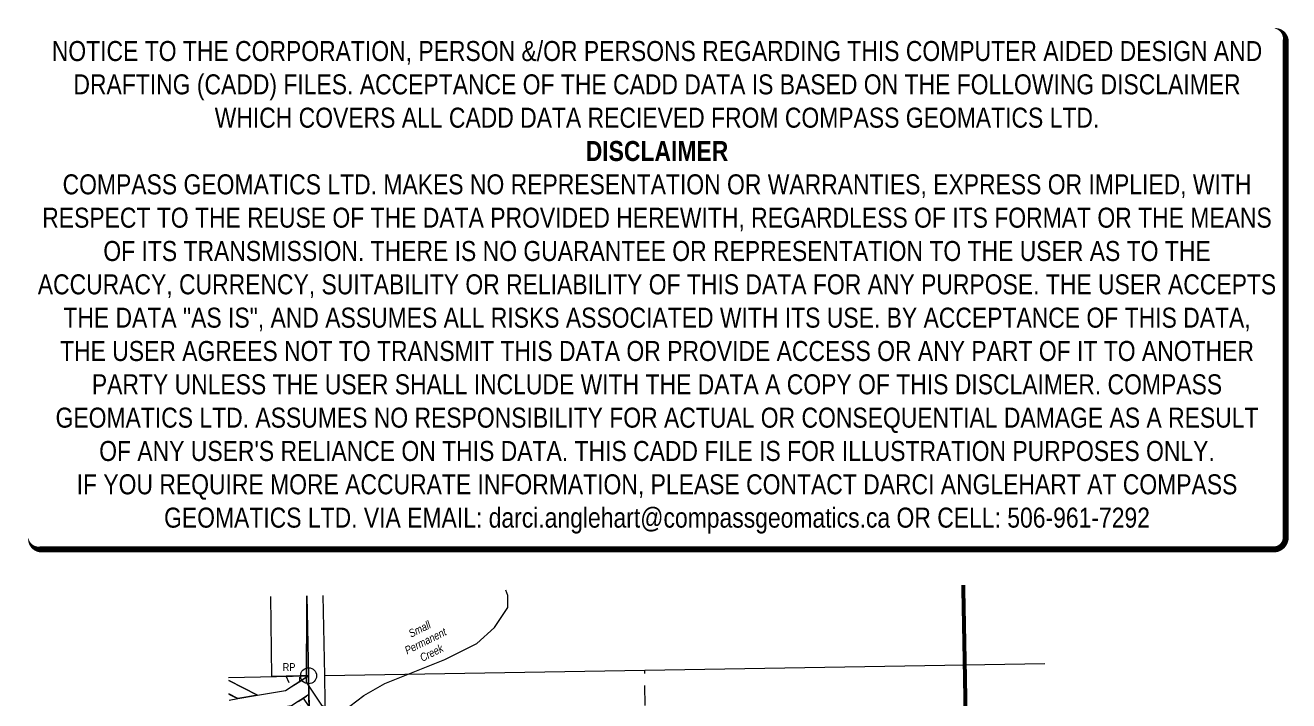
# Model space of a CAD drawing. Extents: x 585648 to 587227, y 5988204 to 5990726.
# Drawn here: x 585648 to 587227, y 5989882 to 5990726 of the extents above; entities that cross this region are included whole.
import ezdxf

# ---------------------------------------------------------------- set-up
doc = ezdxf.new("R2010")
doc.units = 0
doc.header["$LTSCALE"] = 5
for name, pattern in [('CENTERLINEX3', [5, 2.5, -1, 0.5, -1]), ('foc-ACCESSROAD', [3.75, 2.5, -1.25]), ('foc-FLOWLINE', [3.75, 2.5, -1.25]), ('foc-LSD', [8, 5, -3]), ('foc-QUARTERLINE', [33, 25, -3, 2, -3])]:
    doc.linetypes.add(name, pattern=pattern)
doc.layers.get('Defpoints').update_dxf_attribs({"color": 9})
for name, color, linetype in [('35', 37, 'Continuous'), ('AS-POWER', 104, 'foc-POWER'), ('C-AR', 13, 'foc-ACCESSROAD'), ('C-RW', 13, 'Continuous'), ('CG-NOTES', 7, 'Continuous'), ('F-EZE', 190, 'foc-FLOWLINE'), ('L-QSEC', 8, 'foc-QUARTERLINE'), ('L-SEC', 7, 'Continuous'), ('L-SECTION-LSD', 7, 'foc-LSD'), ('L-TITLEDB', 4, 'Continuous'), ('T-CREEK', 160, 'Continuous'), ('T-WATER-T', 170, 'Continuous')]:
    doc.layers.add(name, color=color, linetype=linetype)
doc.layers.add('AS-TRAPPER BOUNDARY', color=7, linetype='CENTERLINEX3', true_color=0xb85c00, transparency=0.6)
doc.layers.add('DISCLAIMER', color=7, linetype='Continuous', plot=False)
doc.styles.add('100L', font='ARIALN.TTF', dxfattribs={"height": 11})
doc.styles.add('80', font='ARIALN.TTF', dxfattribs={"height": 10})
doc.styles.add('foc-LtypeFont', font='ARIALN.TTF', dxfattribs={"height": 7.35})
doc.linetypes.add('foc-POWER', pattern='A,6,-1,["P",foc-LtypeFont,S=0.2,R=0,X=-0.625,Y=-0.75],-1.24,4', length=12.24)
doc.linetypes.add('foc-TOPO-flowdirection-NOLINE', pattern='A,0,[">",foc-LtypeFont,S=0.3,R=0,X=0,Y=-0.945],-20,[">",foc-LtypeFont,S=0.3,R=0,X=0,Y=-0.945],0', length=20)

# ---------------------------------------------------------------- blocks, each defined once
blk = doc.blocks.new('RP')
at = {"layer": '35', "color": 3}
blk.add_circle((0, 0), 10, dxfattribs=at)
at = {"layer": '35', "color": 3, "style": '80'}
blk.add_attdef('RP_001', (-32.4, 5.8), '', height=10, dxfattribs=at)
blk = doc.blocks.new('Disclaimer_Legal')
at = {"layer": 'DISCLAIMER', "color": 254, "flags": 128}
blk.add_lwpolyline([(-3612.9, -1104.6, 37.5, 37.5, 0), (4096.1, -1104.6, 37.5, 37.5, 0.414214), (4171.1, -1029.6, 37.5, 37.5, 0), (4171.1, 2078.7, 37.5, 0, 0.414214), (4096.1, 2153.7, 0, 0, 0), (-3612.9, 2153.7, 0, 0, 0.414214), (-3687.9, 2078.7, 0, 0, 0), (-3687.9, -1029.6, 0, 37.5, 0.414214)], format="xyseb", close=True, dxfattribs=at)
at = {"layer": 'DISCLAIMER', "color": 254, "insert": (241.6, 533.9), "char_height": 125, "width": 7717.568, "attachment_point": 5, "style": '80'}
blk.add_mtext('NOTICE TO THE CORPORATION, PERSON &/OR PERSONS REGARDING THIS COMPUTER AIDED DESIGN AND DRAFTING (CADD) FILES. ACCEPTANCE OF THE CADD DATA IS BASED ON THE FOLLOWING DISCLAIMER WHICH COVERS ALL CADD DATA RECIEVED FROM COMPASS GEOMATICS LTD.\\P{\\fArial Narrow|b1|i0|c0|p34;DISCLAIMER}\\PCOMPASS GEOMATICS LTD. MAKES NO REPRESENTATION OR WARRANTIES, EXPRESS OR IMPLIED, WITH RESPECT TO THE REUSE OF THE DATA PROVIDED HEREWITH, REGARDLESS OF ITS FORMAT OR THE MEANS OF ITS TRANSMISSION. THERE IS NO GUARANTEE OR REPRESENTATION TO THE USER AS TO THE ACCURACY, CURRENCY, SUITABILITY OR RELIABILITY OF THIS DATA FOR ANY PURPOSE. THE USER ACCEPTS THE DATA "AS IS", AND ASSUMES ALL RISKS ASSOCIATED WITH ITS USE. BY ACCEPTANCE OF THIS DATA, THE USER AGREES NOT TO TRANSMIT THIS DATA OR PROVIDE ACCESS OR ANY PART OF IT TO ANOTHER PARTY UNLESS THE USER SHALL INCLUDE WITH THE DATA A COPY OF THIS DISCLAIMER. COMPASS GEOMATICS LTD. ASSUMES NO RESPONSIBILITY FOR ACTUAL OR CONSEQUENTIAL DAMAGE AS A RESULT OF ANY USER\'S RELIANCE ON THIS DATA. THIS CADD FILE IS FOR ILLUSTRATION PURPOSES ONLY.\\PIF YOU REQUIRE MORE ACCURATE INFORMATION, PLEASE CONTACT DARCI ANGLEHART AT COMPASS GEOMATICS LTD. VIA EMAIL: darci.anglehart@compassgeomatics.ca OR CELL: 506-961-7292', dxfattribs=at)

msp = doc.modelspace()

# ---------------------------------------------------------------- linework, layer by layer
at = {"layer": 'AS-POWER'}
msp.add_lwpolyline([(586000.031, 5990013.021), (585999.678, 5990001.716), (585999.211, 5989905.199), (586018.33, 5989876.191), (586104.944, 5989835.901), (586222.811, 5989814.949), (586333.878, 5989779.036), (586438.048, 5989779.398), (586536.881, 5989777.175), (586624.415, 5989786.535), (586711.92, 5989796.553), (586793.788, 5989796.91), (586817.741, 5989776.544), (586825.339, 5989569.786), (586830.017, 5989456.237), (586835.793, 5989125.298), (586859.09, 5989109.973), (586936.771, 5989110.224)], dxfattribs=at)
at = {"layer": 'AS-TRAPPER BOUNDARY', "const_width": 4.998, "flags": 128}
msp.add_lwpolyline([(586852.401, 5988219.525), (586850.633, 5988319.462), (586822.519, 5989926.619), (586820.632, 5990026.557)], dxfattribs=at)
at = {"layer": 'C-AR', "flags": 128}
for points in [[(585991.489, 5989906.14), (585980.568, 5989899.145), (585974.261, 5989912.492), (585991.467, 5989912.858), (585996.172, 5989912.959), (585997.554, 5989910.029), (585991.489, 5989906.14)], [(586003.265, 5989855.511), (586003.34, 5989850.952), (586000.52, 5989856.921), (585989.224, 5989880.824), (585995.894, 5989885.101), (586002.707, 5989889.469), (586002.746, 5989887.157), (586002.948, 5989874.814), (586002.984, 5989872.627), (586003.265, 5989855.511)]]:
    msp.add_lwpolyline(points, close=True, dxfattribs=at)
at = {"layer": 'C-RW'}
for points in [[(585902.725, 5989890.299), (585913.558, 5989884.741), (585913.846, 5989884.594), (585938.577, 5989888.782), (585920.405, 5989898.088), (585902.446, 5989907.3)], [(585902.446, 5989907.265), (585938.482, 5989888.766), (585913.861, 5989884.596), (585902.725, 5989890.309)]]:
    msp.add_lwpolyline(points, dxfattribs=at)
at = {"layer": 'C-RW', "flags": 128}
msp.add_lwpolyline([(585902.849, 5989882.732), (585913.861, 5989884.596), (585913.554, 5989884.754), (585902.725, 5989890.309)], dxfattribs=at)
at = {"layer": 'F-EZE', "flags": 128}
for points in [[(585997.554, 5989910.029), (585991.489, 5989906.14), (585991.467, 5989912.858), (585996.172, 5989912.959), (586002.319, 5989913.09), (585997.554, 5989910.029)], [(586002.948, 5989874.814), (585995.894, 5989885.101), (586002.707, 5989889.469), (586002.746, 5989887.157), (586002.948, 5989874.814)]]:
    msp.add_lwpolyline(points, close=True, dxfattribs=at)
at = {"layer": 'L-QSEC'}
for p, q in [((586822.519, 5989926.619), (586820.632, 5990026.557)), ((586850.633, 5988319.465), (586822.519, 5989926.619))]:
    msp.add_line(p, q, dxfattribs=at)
at = {"layer": 'L-SEC'}
for p, q in [((586002.319, 5989913.09), (586000.326, 5990013.025)), ((586022.428, 5989913.421), (586020.434, 5990013.357)), ((586022.427, 5989913.421), (586822.519, 5989926.619)), ((586822.519, 5989926.619), (586922.46, 5989928.262)), ((585902.386, 5989910.97), (586002.319, 5989913.09)), ((586015.53, 5989108.719), (586002.319, 5989913.09)), ((586035.637, 5989109.076), (586022.427, 5989913.421))]:
    msp.add_line(p, q, dxfattribs=at)
at = {"layer": 'L-SECTION-LSD'}
msp.add_line((586436.31, 5989116.202), (586422.473, 5989920.02), dxfattribs=at)
at = {"layer": 'L-TITLEDB', "flags": 128}
for points in [[(586000.326, 5990013.025), (586002.319, 5989913.09), (585996.172, 5989912.959), (585991.467, 5989912.858), (585974.261, 5989912.492), (585956.228, 5989912.108), (585955.263, 5990012.282)], [(585902.849, 5989882.732), (585913.827, 5989884.591), (585938.482, 5989888.766), (585973.473, 5989894.596), (585980.568, 5989899.145), (585991.489, 5989906.14), (585997.554, 5989910.029), (586002.319, 5989913.09), (586002.707, 5989889.469), (585995.894, 5989885.101), (585989.224, 5989880.824), (585980.851, 5989875.455), (585968.41, 5989873.403), (585943.665, 5989869.281), (585918.982, 5989865.178), (585906.946, 5989863.18), (585903.231, 5989859.512)]]:
    msp.add_lwpolyline(points, dxfattribs=at)
at = {"layer": 'T-CREEK', "flags": 128}
msp.add_lwpolyline([(585955.604, 5989787.454), (585975.543, 5989799.56), (586005.548, 5989833.563), (586036.553, 5989861.566), (586071.558, 5989888.569), (586097.561, 5989903.572), (586172.571, 5989933.577), (586212.576, 5989953.581), (586234.579, 5989973.583), (586251.583, 5989998.585), (586251.584, 5990013.585), (586249.018, 5990020.257)], dxfattribs=at)
at = {"layer": 'T-CREEK', "linetype": 'foc-TOPO-flowdirection-NOLINE', "flags": 128}
msp.add_lwpolyline([(585955.604, 5989787.454), (585975.543, 5989799.56), (586005.548, 5989833.563), (586036.553, 5989861.566), (586071.558, 5989888.569), (586097.561, 5989903.572), (586172.571, 5989933.577), (586212.576, 5989953.581), (586234.579, 5989973.583), (586251.583, 5989998.585), (586251.584, 5990013.585), (586249.018, 5990020.257)], dxfattribs=at)

# ---------------------------------------------------------------- block references
at = {"layer": 'CG-NOTES'}
msp.add_blockref('RP', (586002.319, 5989913.09), dxfattribs=at).add_auto_attribs({'RP_001': 'RP'})
at = {"layer": 'Defpoints', "color": 5, "xscale": 0.2, "yscale": 0.2, "zscale": 0.2}
msp.add_blockref('Disclaimer_Legal', (586389.506, 5990292.002), dxfattribs=at)

# ---------------------------------------------------------------- texts
at = {"layer": 'T-WATER-T', "insert": (586113.409, 5989963.259), "char_height": 9.99551, "attachment_point": 1, "rotation": 26.566942, "style": '100L'}
msp.add_mtext_dynamic_manual_height_columns('\\pi14.12619;{\\fArial Narrow|b0|i1|c0|p34;Small \\P\\pi0.32612;Permanent \\P\\pi13.22278;Creek}', width=56.55481, gutter_width=54.975, heights=[0], dxfattribs=at)

doc.saveas('drawing.dxf')
